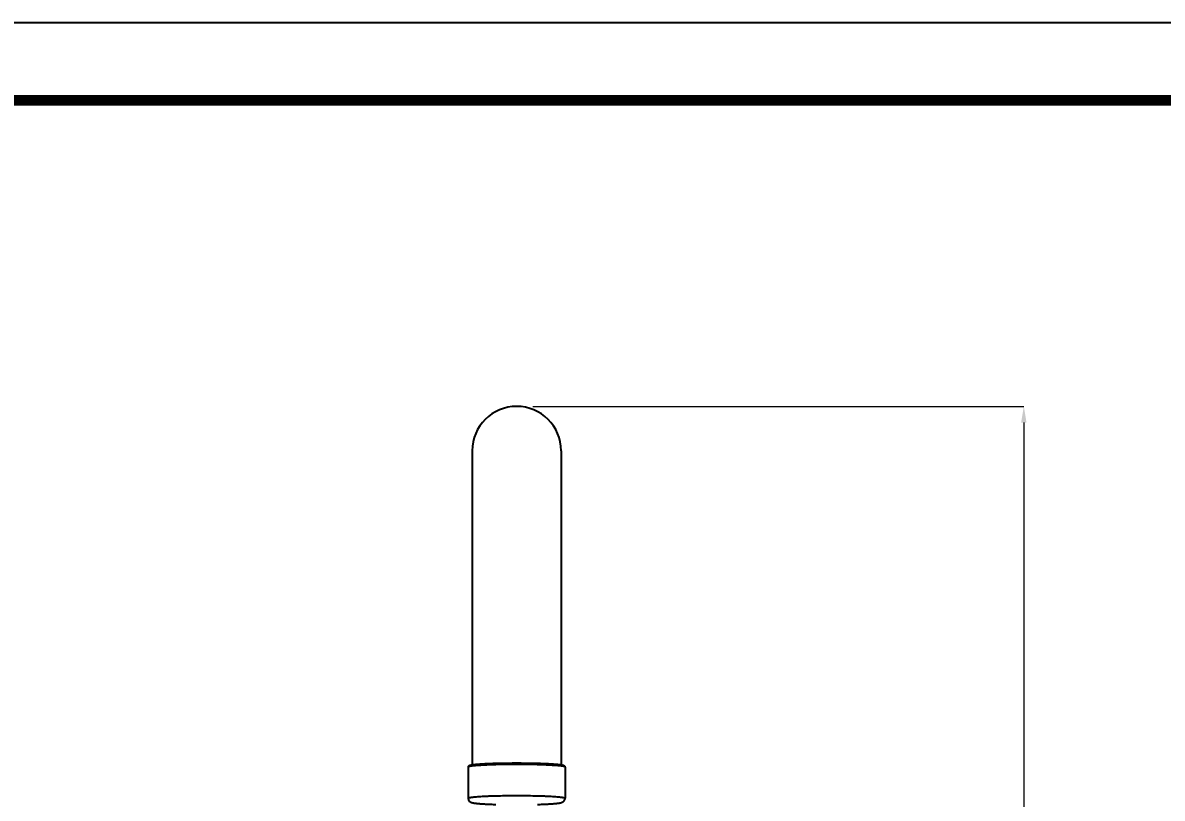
# Model space of a CAD drawing. Extents: x 0 to 1128, y 0 to 827.
# Drawn here: x 564.2 to 846.3, y 634.8 to 826.8 of the extents above; entities that cross this region are included whole.
import ezdxf

# ---------------------------------------------------------------- set-up
doc = ezdxf.new("R2010")
doc.units = 0
doc.header["$LTSCALE"] = 4
doc.header["$MEASUREMENT"] = 0
doc.header["$PDMODE"] = 3
doc.header["$PDSIZE"] = -10
doc.layers.get('0').update_dxf_attribs({"linetype": 'CONTINUOUS'})
doc.layers.get('DEFPOINTS').update_dxf_attribs({"linetype": 'CONTINUOUS'})
doc.styles.add('Daelim Dimension', font='')
doc.styles.get('Daelim Dimension').set_extended_font_data('NanumGothic')
doc.dimstyles.new('DEFAULT', dxfattribs={"dimscale": 2, "dimtxt": 2, "dimasz": 2, "dimexe": 0, "dimexo": 2, "dimgap": 1, "dimtad": 1, "dimdec": 1, "dimzin": 9, "dimdsep": 46, "dimtxsty": 'Daelim Dimension', "dimcen": 0.5, "dimclrd": 252, "dimclre": 252, "dimclrt": 3, "dimadec": 1, "dimazin": 0, "dimtfac": 1, "dimtdec": 1, "dimtix": 1, "dimtmove": 0, "dimatfit": 3, "dimfxl": 1, "dimtolj": 1, "dimtzin": 1, "dimlwd": 9, "dimlwe": 9, "dimarcsym": 0})

# ---------------------------------------------------------------- blocks, each defined once
blk = doc.blocks.new('*D5')
at = {"color": 5, "lineweight": 9, "ltscale": 0.5, "transparency": 16777216}
for p, q in [((690.47, 731.85), (812.04, 731.85)), ((812.04, 727.85), (812.04, 324.39)), ((717.47, 320.39), (812.04, 320.39))]:
    blk.add_line(p, q, dxfattribs=at)
at = {"color": 5, "ltscale": 0.5, "transparency": 16777216}
for points in [[(811.37, 727.85), (812.7, 727.85), (812.04, 731.85)], [(811.37, 324.39), (812.7, 324.39), (812.04, 320.39)]]:
    blk.add_solid(points, dxfattribs=at)
at = {"layer": 'DEFPOINTS', "color": 0, "ltscale": 0.5, "transparency": 16777216}
for p in [(686.47, 731.85), (713.47, 320.39), (812.04, 320.39)]:
    blk.add_point(p, dxfattribs=at)
at = {"color": 7, "ltscale": 0.5, "transparency": 16777216, "insert": (804.39, 526.12), "char_height": 10, "attachment_point": 5, "rotation": 90, "style": 'Daelim Dimension'}
blk.add_mtext('\\A1;411.5', dxfattribs=at)

msp = doc.modelspace()

# ---------------------------------------------------------------- linework, layer by layer
at = {"color": 7, "linetype": 'Continuous'}
for p, q in [((675.47, 720.81), (675.47, 643.06)), ((697.47, 720.81), (697.47, 643.06)), ((686.47, 643.2), (686.34, 643.2)), ((674.47, 642.54), (674.47, 634.85)), ((698.47, 642.54), (698.47, 634.85))]:
    msp.add_line(p, q, dxfattribs=at)
at = {"ltscale": 0.5}
msp.add_lwpolyline([(0, 0), (1128.4, 0), (1128.4, 826.8), (0, 826.8)], close=True, dxfattribs=at)
at = {"color": 5, "linetype": 'ByBlock', "lineweight": 200, "const_width": 2.6}
msp.add_lwpolyline([(18.14, 35.4), (1110.14, 35.4), (1110.14, 807.6), (18.14, 807.6)], close=True, dxfattribs=at)
at = {"color": 7, "linetype": 'Continuous'}
msp.add_arc((686.47, 720.85), 11, 0, 180, dxfattribs=at)
for points, knots in [([(686.47, 643.49), (685.71, 643.49), (684.2, 643.48), (682.35, 643.45), (680.94, 643.41), (679.95, 643.38), (679.03, 643.34), (678.17, 643.3), (677.4, 643.25), (676.72, 643.2), (676.12, 643.14), (675.69, 643.09), (675.39, 643.05), (675.21, 643.02), (675.05, 642.99), (674.9, 642.95), (674.8, 642.92), (674.72, 642.88), (674.64, 642.84), (674.55, 642.77), (674.49, 642.66), (674.47, 642.58), (674.47, 642.54)], [0, 0, 0, 0, 0.187814, 0.368367, 0.453735, 0.534721, 0.610548, 0.680489, 0.743895, 0.800194, 0.848912, 0.889708, 0.907086, 0.922471, 0.935936, 0.947653, 0.958036, 0.963008, 0.9681, 0.980805, 0.98944, 1, 1, 1, 1]), ([(686.34, 643.2), (685.57, 643.2), (684.05, 643.19), (681.85, 643.16), (680.11, 643.11), (678.83, 643.05), (677.97, 643.01), (677.19, 642.96), (676.5, 642.91), (675.9, 642.86), (675.47, 642.81), (675.17, 642.76), (674.99, 642.73), (674.83, 642.7), (674.71, 642.67), (674.61, 642.64), (674.54, 642.61), (674.5, 642.59), (674.48, 642.57), (674.47, 642.55), (674.47, 642.54)], [0, 0, 0, 0, 0.194537, 0.381306, 0.55327, 0.631643, 0.703939, 0.769481, 0.827655, 0.877921, 0.919826, 0.937526, 0.95301, 0.966252, 0.97724, 0.985982, 0.992521, 0.99501, 0.997028, 1, 1, 1, 1]), ([(698.47, 642.54), (698.47, 642.58), (698.46, 642.66), (698.39, 642.77), (698.3, 642.84), (698.22, 642.88), (698.14, 642.92), (698.04, 642.95), (697.9, 642.99), (697.74, 643.02), (697.55, 643.05), (697.25, 643.09), (696.82, 643.14), (696.23, 643.2), (695.54, 643.25), (694.77, 643.3), (693.92, 643.34), (692.99, 643.38), (692.01, 643.41), (690.59, 643.45), (688.74, 643.48), (687.24, 643.49), (686.47, 643.49)], [0, 0, 0, 0, 0.010563, 0.019193, 0.031902, 0.036993, 0.041964, 0.052348, 0.064065, 0.07753, 0.092915, 0.110293, 0.15109, 0.199808, 0.256107, 0.319512, 0.389454, 0.46528, 0.546266, 0.631634, 0.812187, 1, 1, 1, 1]), ([(698.47, 642.54), (698.47, 642.55), (698.46, 642.57), (698.44, 642.59), (698.4, 642.61), (698.33, 642.64), (698.23, 642.67), (698.1, 642.7), (697.95, 642.73), (697.76, 642.76), (697.46, 642.81), (697.02, 642.86), (696.42, 642.91), (695.72, 642.96), (694.93, 643.01), (694.06, 643.06), (692.76, 643.11), (691.01, 643.16), (688.78, 643.2), (687.25, 643.2), (686.47, 643.2)], [0, 0, 0, 0, 0.002964, 0.004981, 0.007473, 0.014024, 0.022785, 0.0338, 0.047075, 0.062599, 0.080344, 0.12235, 0.172728, 0.231016, 0.296667, 0.369057, 0.447496, 0.619473, 0.806015, 1, 1, 1, 1]), ([(674.47, 634.85), (674.47, 634.86), (674.48, 634.88), (674.5, 634.9), (674.54, 634.92), (674.61, 634.95), (674.71, 634.98), (674.84, 635.01), (675, 635.05), (675.18, 635.08), (675.48, 635.12), (675.92, 635.17), (676.53, 635.22), (677.22, 635.28), (678.01, 635.32), (678.88, 635.37), (680.18, 635.42), (681.94, 635.47), (684.16, 635.51), (685.69, 635.52), (686.47, 635.52)], [0, 0, 0, 0, 0.002964, 0.004981, 0.007473, 0.014024, 0.022785, 0.0338, 0.047075, 0.0626, 0.080344, 0.12235, 0.172728, 0.231016, 0.296667, 0.369057, 0.447496, 0.619473, 0.806015, 1, 1, 1, 1]), ([(674.47, 634.85), (674.47, 634.74), (674.51, 634.52), (674.65, 634.24), (674.83, 634.05), (675.05, 633.9), (675.28, 633.8), (675.55, 633.73), (675.81, 633.68), (676.11, 633.63), (676.44, 633.59), (676.97, 633.53), (677.75, 633.47), (678.81, 633.41), (680.01, 633.35), (680.86, 633.32), (681.31, 633.31)], [0, 0, 0, 0, 0.044945, 0.08719, 0.123297, 0.151376, 0.191359, 0.224922, 0.260137, 0.299783, 0.344904, 0.395881, 0.515541, 0.657747, 0.820232, 1, 1, 1, 1]), ([(686.47, 635.52), (687.25, 635.52), (688.78, 635.51), (691.01, 635.47), (692.76, 635.42), (694.06, 635.37), (694.93, 635.32), (695.72, 635.28), (696.42, 635.22), (697.02, 635.17), (697.46, 635.12), (697.76, 635.08), (697.95, 635.05), (698.1, 635.01), (698.23, 634.98), (698.33, 634.95), (698.4, 634.92), (698.44, 634.9), (698.46, 634.88), (698.47, 634.86), (698.47, 634.85)], [0, 0, 0, 0, 0.193985, 0.380527, 0.552504, 0.630943, 0.703333, 0.768984, 0.827272, 0.87765, 0.919656, 0.9374, 0.952925, 0.9662, 0.977215, 0.985976, 0.992527, 0.995019, 0.997036, 1, 1, 1, 1]), ([(691.63, 633.31), (692.08, 633.32), (692.93, 633.35), (694.14, 633.41), (695.19, 633.47), (695.97, 633.53), (696.5, 633.59), (696.84, 633.63), (697.13, 633.68), (697.4, 633.73), (697.66, 633.8), (697.89, 633.9), (698.11, 634.05), (698.29, 634.24), (698.44, 634.52), (698.47, 634.74), (698.47, 634.85)], [0, 0, 0, 0, 0.179786, 0.342276, 0.484489, 0.604154, 0.655132, 0.700254, 0.7399, 0.775119, 0.80869, 0.8487, 0.876761, 0.912839, 0.955056, 1, 1, 1, 1])]:
    msp.add_open_spline(points, degree=3, knots=knots, dxfattribs=at)

# ---------------------------------------------------------------- dimensions: what is measured, and where the dimension line sits
at = {"color": 5, "ltscale": 0.5}
dim = msp.add_linear_dim(base=(812.04, 320.39), p1=(686.47, 731.85), p2=(713.47, 320.39), angle=90, dimstyle='DEFAULT', override={"dimtxt": 5, "dimclrd": 5, "dimclre": 5, "dimclrt": 7}, dxfattribs=at)
dim.commit()
dim.dimension.update_dxf_attribs({"geometry": '*D5', "text_midpoint": (804.39, 526.12)})

doc.saveas('drawing.dxf')
